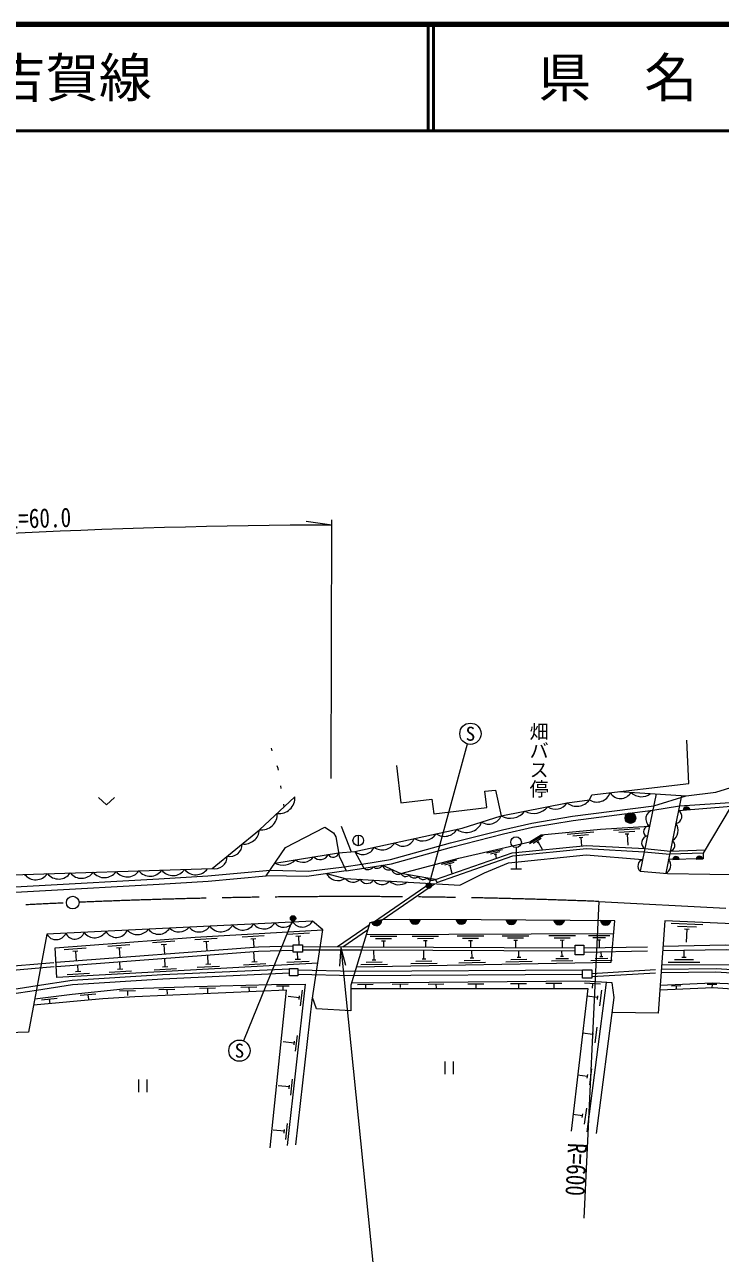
# Model space of a CAD drawing. Units: millimetres at full size, sheet at 1:1000; details may follow other scales. Extents: x 40000 to 680000, y 20000 to 380000.
# Drawn here: x 259733 to 325298, y 264238 to 380000 of the extents above; entities that cross this region are included whole.
import ezdxf
from ezdxf.enums import TextEntityAlignment as Align

# ---------------------------------------------------------------- set-up
doc = ezdxf.new("R2010")
doc.units = ezdxf.units.MM
doc.header["$LTSCALE"] = 1000
for name, pattern in [('CHAIN', [18.5, 12, -1.5, 3.5, -1.5]), ('DASHED', [7.5, 6, -1.5]), ('DOTTED', [1.75, 0.25, -1.5])]:
    doc.linetypes.add(name, pattern=pattern)
for name, color, linetype, lineweight in [('M-BGD', 7, 'Continuous', 13), ('M-BMK', 2, 'CHAIN', 13), ('M-BMK-SRVR', 3, 'Continuous', 13), ('M-STR-HTXT', 7, 'Continuous', 13), ('M-STR-STRC', 7, 'Continuous', 13), ('M-TTL', 2, 'Continuous', 140), ('M-TTL-LINE', 7, 'Continuous', 50)]:
    doc.layers.add(name, color=color, linetype=linetype, lineweight=lineweight)
doc.layers.add('M-BMK-HTXT', color=7, linetype='Continuous')
doc.layers.add('M-TTL-TXT', color=7, linetype='Continuous')
doc.styles.add('@ＭＳ ゴシック', font='')
doc.styles.add('ＭＳ ゴシック', font='')
doc.styles.get('@ＭＳ ゴシック').set_extended_font_data('@MS Gothic')
doc.styles.get('ＭＳ ゴシック').set_extended_font_data('MS Gothic')

# ---------------------------------------------------------------- blocks, each defined once
blk = doc.blocks.new('open_arrow')
at = {"color": 0, "linetype": 'Continuous', "lineweight": -2}
blk.add_lwpolyline([(7.5, 1.25), (0, 0), (7.5, -1.25)], dxfattribs=at)

msp = doc.modelspace()

# ---------------------------------------------------------------- hatches: boundary and pattern name
at = {"layer": 'M-BGD'}
for points in [[(316316, 305252, -0.41421), (316816, 305752, -0.41421), (317316, 305252, -1)], [(322423, 306059), (321799, 306009, -0.84072)], [(320798, 301358), (321424, 301366, 0.84072)], [(323629, 301397), (323003, 301388, -0.84072)], [(293390, 295649, -0.82183), (292427, 295417)], [(297019, 295675, -0.82183), (296028, 295680)], [(301376, 295655, -0.82183), (300385, 295660)], [(306088, 295630, -0.82183), (305097, 295635)], [(310594, 295604, -0.82183), (309603, 295610)], [(314987, 295579, -0.82183), (313996, 295585)]]:
    msp.add_hatch(color=256, dxfattribs=at).paths.add_polyline_path(points)
at = {"layer": 'M-STR-HTXT'}
for points in [[(298042, 298997, -1), (297605, 298753, -1)], [(284795, 295708, -0.41421), (284931, 296034, -0.41421), (285257, 295898, -1)]]:
    msp.add_hatch(color=256, dxfattribs=at).paths.add_polyline_path(points)

# ---------------------------------------------------------------- linework, layer by layer
at = {"layer": 'M-BGD'}
for p, q in [((322312, 308522), (322143, 312595)), ((321627, 307376), (320160, 300048)), ((321346, 305973), (326314, 306373)), ((321799, 306009), (322423, 306059)), ((289548, 304480), (290491, 302077)), ((291175, 303646), (291175, 302646)), ((308587, 303619), (307318, 302820)), ((308413, 303333), (307652, 302853)), ((313355, 303924), (310866, 303696)), ((312877, 303670), (311383, 303532)), ((312323, 303408), (311975, 303376)), ((312149, 303392), (312218, 302635)), ((317715, 304232), (315221, 304065)), ((317230, 303989), (315734, 303889)), ((316671, 303741), (316321, 303718)), ((316496, 303729), (316566, 302682)), ((304760, 302270), (303298, 301936)), ((306042, 302480), (306042, 300480)), ((308201, 303022), (308023, 302910)), ((308112, 302966), (308512, 302331)), ((320580, 302147), (323862, 302249)), ((290857, 302108), (291703, 300522)), ((300434, 301273), (298985, 300886)), ((300183, 301051), (299314, 300819)), ((304501, 302057), (303624, 301857)), ((304198, 301834), (303994, 301787)), ((304096, 301811), (304175, 301464)), ((320798, 301358), (321424, 301366)), ((323003, 301388), (323629, 301397)), ((298438, 299458), (295183, 300025)), ((299889, 300817), (299686, 300763)), ((299787, 300790), (299981, 300065)), ((305542, 300480), (306542, 300480)), ((298438, 299458), (298575, 299188)), ((293390, 295649), (292427, 295417)), ((297019, 295675), (296028, 295680)), ((301376, 295655), (300385, 295660)), ((306088, 295630), (305097, 295635)), ((310594, 295604), (309603, 295610)), ((314987, 295579), (313996, 295585)), ((323655, 295183), (320658, 295317)), ((282317, 294163), (280220, 294043)), ((286567, 294407), (284471, 294286)), ((285777, 294121), (285288, 294093)), ((285533, 294107), (285579, 293305)), ((291920, 294290), (315249, 294381)), ((294798, 294091), (292299, 294081)), ((298749, 294107), (296249, 294097)), ((302998, 294123), (300498, 294113)), ((307245, 294140), (304745, 294130)), ((311634, 294157), (309134, 294147)), ((314864, 294169), (312864, 294162)), ((323045, 294970), (321246, 295050)), ((322345, 294761), (321925, 294780)), ((322135, 294771), (322081, 293572)), ((265547, 293003), (263453, 292843)), ((269663, 293319), (267570, 293158)), ((268879, 293018), (268391, 292980)), ((268635, 292999), (268702, 292124)), ((273878, 293642), (271784, 293481)), ((273094, 293341), (272605, 293303)), ((272850, 293322), (272917, 292442)), ((277880, 293913), (275784, 293784)), ((277091, 293624), (276602, 293594)), ((276846, 293609), (276900, 292742)), ((281527, 293877), (281038, 293849)), ((281282, 293863), (281327, 293075)), ((291565, 293126), (311610, 293041)), ((294299, 293879), (292799, 293873)), ((293725, 293667), (293375, 293666)), ((293550, 293666), (293552, 293118)), ((298250, 293895), (296750, 293889)), ((297676, 293682), (297326, 293681)), ((297501, 293682), (297503, 293101)), ((302499, 293911), (300999, 293905)), ((301925, 293699), (301575, 293698)), ((301750, 293698), (301752, 293083)), ((306746, 293928), (305246, 293922)), ((306172, 293715), (305822, 293714)), ((305997, 293715), (305999, 293065)), ((311135, 293945), (309635, 293939)), ((310561, 293733), (310211, 293731)), ((310386, 293732), (310389, 293046)), ((314465, 293958), (313265, 293953)), ((314006, 293746), (313726, 293745)), ((313866, 293745), (313869, 293041)), ((264762, 292702), (264274, 292665)), ((264518, 292684), (264585, 291814)), ((268745, 291030), (268707, 291724)), ((272977, 291265), (272933, 292042)), ((277044, 291490), (276997, 292348)), ((281157, 291718), (281646, 291745)), ((281401, 291732), (281349, 292676)), ((281350, 292676), (281351, 292665)), ((284449, 291660), (286546, 291776)), ((285239, 291944), (285729, 291971)), ((285484, 291958), (285447, 292625)), ((291474, 292827), (311609, 292741)), ((292492, 291895), (292842, 291902)), ((292667, 291898), (292650, 292822)), ((296609, 291762), (298109, 291790)), ((297180, 291983), (297530, 291989)), ((297355, 291986), (297340, 292802)), ((301158, 291847), (302657, 291875)), ((301729, 292068), (302078, 292074)), ((301903, 292071), (301890, 292782)), ((305067, 291710), (307567, 291757)), ((305563, 291929), (307063, 291957)), ((306134, 292150), (306484, 292156)), ((306309, 292153), (306298, 292763)), ((309387, 291791), (311387, 291828)), ((309783, 292008), (310983, 292031)), ((310239, 292227), (310519, 292232)), ((310379, 292229), (310370, 292746)), ((313089, 291830), (315089, 291867)), ((313486, 292017), (314686, 292040)), ((313942, 292206), (314222, 292211)), ((314082, 292208), (314074, 292645)), ((320971, 291911), (322771, 291916)), ((321661, 292153), (322081, 292154)), ((321871, 292153), (321869, 292792)), ((263743, 290513), (265840, 290629)), ((264534, 290797), (265023, 290824)), ((264778, 290811), (264744, 291425)), ((267710, 290733), (269807, 290849)), ((268501, 291017), (268990, 291044)), ((271941, 290967), (274038, 291083)), ((272732, 291251), (273221, 291278)), ((276009, 291193), (278106, 291309)), ((276800, 291477), (277289, 291504)), ((280366, 291434), (282463, 291550)), ((290862, 290817), (312312, 290946)), ((290990, 291237), (315018, 291686)), ((291425, 291455), (293925, 291502)), ((291921, 291674), (293421, 291702)), ((296113, 291543), (298613, 291589)), ((300662, 291628), (303161, 291674)), ((320372, 291670), (323372, 291677)), ((284667, 289412), (283467, 289402)), ((284067, 289407), (284070, 289047)), ((290740, 290416), (312310, 290554)), ((292592, 289565), (291092, 289551)), ((291842, 289558), (291845, 289258)), ((295872, 289595), (294372, 289581)), ((295122, 289588), (295124, 289288)), ((299245, 289596), (297746, 289582)), ((298495, 289589), (298499, 289229)), ((303013, 289616), (301513, 289602)), ((302263, 289609), (302266, 289219)), ((307031, 289637), (305531, 289624)), ((306281, 289631), (306285, 289211)), ((310340, 289668), (308840, 289654)), ((309590, 289661), (309594, 289241)), ((313985, 289588), (312489, 289692)), ((314521, 289761), (312711, 275687)), ((313237, 289640), (313208, 289221)), ((321578, 289450), (320678, 289413)), ((321128, 289431), (321140, 289132)), ((324957, 289563), (324057, 289575)), ((324507, 289569), (324503, 289269)), ((262806, 288268), (261318, 288083)), ((266450, 288676), (264958, 288520)), ((265704, 288598), (265748, 288181)), ((270177, 288987), (268678, 288935)), ((269428, 288961), (269442, 288542)), ((273897, 289116), (272398, 289064)), ((273148, 289090), (273162, 288670)), ((277707, 289230), (276208, 289191)), ((276958, 289211), (276968, 288791)), ((281623, 289332), (280123, 289293)), ((280873, 289312), (280884, 288893)), ((285621, 288328), (284577, 288445)), ((285601, 288154), (285640, 288502)), ((285746, 287559), (285913, 289050)), ((313734, 288346), (312708, 288478)), ((313712, 288172), (313756, 288519)), ((313936, 287563), (314127, 289051)), ((262062, 288175), (262114, 287759)), ((285269, 283290), (285436, 284781)), ((313285, 284858), (312300, 284984)), ((313263, 284684), (313308, 285031)), ((313487, 284075), (313679, 285563)), ((285144, 284059), (284100, 284176)), ((285124, 283885), (285163, 284233)), ((299321, 282316), (299321, 281116)), ((300121, 282316), (300121, 281116)), ((312980, 280131), (313171, 281619)), ((270458, 280634), (270458, 279434)), ((271258, 280634), (271258, 279434)), ((284807, 279153), (284973, 280644)), ((312778, 280913), (311839, 281034)), ((312756, 280740), (312800, 281087)), ((284681, 279922), (283638, 280038)), ((284662, 279748), (284701, 280096)), ((312503, 276428), (312695, 277916)), ((312302, 277210), (311406, 277325)), ((312279, 277037), (312324, 277384)), ((284214, 275744), (283171, 275861)), ((284195, 275570), (284234, 275918)), ((284340, 274975), (284506, 276466))]:
    msp.add_line(p, q, dxfattribs=at)
at = {"layer": 'M-BGD', "linetype": 'DASHED'}
for p, q in [((319009, 306397), (322060, 307349)), ((318173, 302379), (320580, 302147)), ((318112, 302084), (320521, 301851)), ((277005, 299808), (282865, 300351)), ((289843, 300660), (291503, 300897)), ((290019, 300281), (291703, 300522)), ((277044, 299310), (282499, 299815)), ((292594, 295457), (298438, 299458)), ((293413, 295654), (298575, 299188)), ((289204, 293136), (292191, 295181)), ((289731, 293134), (292051, 294722)), ((285926, 293150), (291565, 293126)), ((312415, 293012), (319875, 293160)), ((285925, 292850), (291474, 292827)), ((312413, 292612), (319847, 292759)), ((256509, 291139), (262704, 291673)), ((256552, 290741), (262726, 291273)), ((285492, 290954), (290861, 290813)), ((313194, 290321), (319702, 290711)), ((313195, 290621), (319723, 291013)), ((257528, 288953), (260935, 289469)), ((285481, 290555), (290740, 290416)), ((257474, 288540), (260857, 289053))]:
    msp.add_line(p, q, dxfattribs=at)
at = {"layer": 'M-BGD', "linetype": 'DOTTED'}
msp.add_lwpolyline([(284201, 306311), (283624, 309926), (282788, 312458)], dxfattribs=at)
at = {"layer": 'M-BGD'}
for points in [[(294772, 310210), (295200, 306688), (298118, 307043), (298288, 305649), (303286, 306257), (303101, 307769), (304089, 307890), (304633, 305462)], [(312949, 306962), (313185, 307429), (322312, 308522)], [(315767, 307738), (322060, 307349), (324872, 307691), (326691, 308255)], [(326691, 308255), (326719, 306739), (326314, 306373), (323681, 301946), (320528, 301850)], [(257375, 302031), (257578, 299883), (277403, 300491), (281869, 304141), (285208, 307248)], [(266711, 307188), (267461, 306488), (268211, 307188)], [(304633, 305462), (310842, 306673), (312949, 306962)], [(319243, 307523), (317731, 300252), (320322, 300034), (328301, 299903), (330815, 299062), (333873, 299337), (354027, 297677)], [(291503, 300897), (294204, 301332), (299861, 302908), (304757, 304157), (307514, 304781), (311357, 305417), (319009, 306397)], [(291703, 300522), (294290, 300941), (299964, 302522), (304850, 303768), (307591, 304388), (311416, 305021), (318923, 305982)], [(283321, 301016), (289326, 301978), (290857, 302108), (300976, 304299), (304633, 305462)], [(293448, 300805), (295183, 300025), (300649, 301486), (307343, 303013), (308403, 303680), (313985, 304193), (318615, 304502)], [(298438, 299458), (305678, 301989), (312678, 302680), (318173, 302379)], [(298575, 299188), (305743, 301694), (312684, 302379), (318112, 302084)], [(288179, 300017), (289953, 299565), (300732, 298919), (303072, 300104), (305340, 301032), (312640, 301777), (317957, 301340)], [(323681, 301946), (323681, 301398), (320421, 301352)], [(282865, 300351), (286492, 300239), (289843, 300660)], [(216659, 295225), (217112, 294989), (232022, 296378), (249832, 297769), (272418, 299026), (277044, 299310)], [(227496, 296459), (231979, 296877), (249798, 298267), (272389, 299525), (277005, 299808)], [(285292, 274459), (286823, 288111), (287849, 294721), (286865, 295551), (261837, 294301), (260115, 285083), (257055, 284972)], [(315018, 291686), (315351, 295577), (302750, 295649), (293567, 295691), (292250, 295375), (290466, 289517), (290466, 287077)], [(418143, 270414), (420106, 286244), (419568, 290512), (397962, 291298), (397467, 287450), (394337, 287278), (393846, 289696), (393846, 291894), (374573, 292628), (374419, 288592), (371675, 288499), (371414, 290338), (370401, 290010), (369421, 287058), (366465, 287597), (367588, 290430), (367493, 292630), (342927, 293755), (339926, 294698), (320047, 295584), (319429, 286856), (315148, 286938)], [(287362, 291581), (262784, 290220), (262629, 293020), (275810, 294030), (287849, 294721)], [(262704, 291673), (281767, 293108), (285023, 293206)], [(319847, 292759), (325857, 292857), (341366, 291695), (341397, 292110), (325777, 293281), (319875, 293160)], [(262726, 291273), (281788, 292709), (285035, 292806)], [(260857, 289053), (264260, 289584), (272759, 290104), (284693, 290656)], [(260935, 289470), (264217, 289982), (272738, 290504), (284695, 291056)], [(319702, 290711), (324877, 290772), (341576, 289728)], [(319723, 291013), (324884, 291072), (341571, 290029)], [(319753, 291428), (326111, 291444), (341301, 290380)], [(260701, 288218), (264218, 288654), (269033, 289158), (275746, 289389), (283010, 289578), (286186, 289605), (284487, 274402)], [(313622, 275549), (315283, 288347), (315083, 289722), (312555, 289898), (290520, 289696)], [(319617, 289520), (324509, 289719), (328932, 289543), (342560, 288595), (340851, 274825)], [(282871, 274190), (284398, 289037), (270136, 288403), (267117, 288232), (260589, 287619)], [(290466, 287077), (287228, 287276), (286860, 288346)], [(290466, 289203), (312791, 289192), (311224, 275769)], [(340122, 274848), (341755, 288058), (324605, 289252), (319583, 289038)]]:
    msp.add_lwpolyline(points, dxfattribs=at)
at = {"layer": 'M-BGD', "linetype": 'DASHED'}
msp.add_lwpolyline([(318923, 305982), (321429, 306390), (326719, 306739)], dxfattribs=at)
at = {"layer": 'M-BGD'}
for points in [[(282499, 299815), (284321, 302479), (288015, 304400), (288833, 303861), (289058, 303494), (289384, 301651), (290019, 300281), (286340, 299754)], [(285037, 293307), (285927, 293303), (285924, 292623), (285035, 292626)], [(311611, 293268), (312416, 293265), (312412, 292367), (311607, 292371)], [(284695, 291093), (285484, 291089), (285481, 290378), (284692, 290381)], [(312312, 290946), (313197, 290942), (313193, 290159), (312308, 290162)]]:
    msp.add_lwpolyline(points, close=True, dxfattribs=at)
for centre in [(316816, 305252), (291175, 303146), (306042, 302980)]:
    msp.add_circle(centre, 500, dxfattribs=at)
for centre, radius, start, end in [((283731, 307161), 1479, 262.51115, 3.3764), ((311752, 307861), 1496, 232.53626, 323.09799), ((313658, 308089), 1331, 237.8039, 340.1083), ((315882, 308236), 1143, 211.67481, 330.31719), ((317864, 308667), 1404, 225.21193, 307.71271), ((282062, 305608), 1479, 262.51115, 3.3764), ((305498, 306947), 1719, 239.77464, 322.30252), ((307689, 307450), 1762, 241.89178, 320.18537), ((309772, 307370), 1277, 235.15456, 326.92259), ((319086, 305177), 822, 101.42547, 235.07439), ((321003, 305408), 661, 278.6356, 58.7241), ((322116, 305980), 318, 14.49497, 174.7127), ((301385, 305397), 1510, 233.00326, 339.98928), ((303482, 305916), 1238, 236.81221, 338.45705), ((318583, 303980), 524, 86.51101, 237.70559), ((320200, 304088), 1121, 300.87425, 36.48543), ((280416, 304259), 1458, 263.17372, 355.35164), ((295391, 303747), 1142, 226.44317, 337.99183), ((297246, 304622), 1527, 238.55279, 325.8822), ((299289, 304922), 1394, 236.0611, 328.3739), ((318520, 302926), 648, 98.86401, 237.63585), ((279069, 302800), 1174, 257.93047, 0.59489), ((291618, 302975), 1153, 228.71058, 335.72441), ((293446, 303592), 1340, 234.57495, 329.86004), ((320443, 302683), 554, 284.34435, 53.01535), ((277649, 301639), 1174, 257.93047, 0.59489), ((284095, 302371), 1560, 240.2541, 317.94583), ((285976, 302301), 1214, 233.41569, 324.78424), ((287587, 302213), 871, 224.66678, 333.53315), ((288818, 302080), 518, 209.51794, 348.68201), ((318166, 300729), 646, 108.89673, 227.60314), ((319779, 300802), 845, 296.74422, 40.61548), ((321111, 301307), 318, 10.68841, 170.90615), ((323317, 301338), 318, 10.68841, 170.90615), ((260786, 300787), 1346, 218.53729, 324.97601), ((262941, 300853), 1346, 218.53729, 324.97601), ((265096, 300919), 1346, 218.53729, 324.97601), ((267251, 300985), 1346, 218.53729, 324.97601), ((269406, 301052), 1346, 218.53729, 324.97601), ((271561, 301118), 1346, 218.53729, 324.97601), ((273716, 301184), 1346, 218.53729, 324.97601), ((275871, 301250), 1346, 218.53729, 324.97601), ((289279, 300624), 1256, 208.90073, 302.50017), ((292080, 301023), 628, 233.04728, 325.3526), ((292971, 301054), 539, 226.0309, 332.369), ((294054, 300994), 635, 197.37345, 294.26779), ((294912, 300584), 620, 195.76482, 295.8764), ((295629, 300252), 500, 206.87126, 313.3451), ((296453, 300165), 555, 210.01289, 310.20346), ((290683, 300114), 913, 216.93155, 316.21069), ((292006, 299849), 759, 208.93178, 324.21045), ((293398, 299930), 937, 214.00159, 319.14064), ((294995, 300294), 1321, 227.76409, 305.37815), ((297296, 300038), 569, 211.39587, 308.82048), ((298133, 300027), 646, 221.97349, 298.24287), ((280294, 295882), 1189, 216.46838, 329.25263), ((282283, 296049), 1239, 218.71152, 327.00947), ((284135, 295956), 1000, 215.57138, 330.14963), ((285905, 296085), 1099, 214.78097, 330.94003), ((292885, 295628), 505, 204.6805, 2.33869), ((296524, 295775), 505, 190.90608, 348.56427), ((300881, 295755), 505, 190.90608, 348.56427), ((305593, 295730), 505, 190.8473, 348.50549), ((310099, 295705), 505, 190.8473, 348.50549), ((314492, 295680), 505, 190.8473, 348.50549), ((262700, 294788), 991, 209.47034, 336.25066), ((264460, 294796), 945, 205.51918, 340.20183), ((266341, 295215), 1238, 216.67568, 329.04532), ((268381, 295132), 1125, 209.49933, 336.22167), ((270366, 295616), 1338, 224.44552, 321.27547), ((272369, 295504), 1202, 217.08512, 328.63589), ((274275, 295776), 1257, 225.56435, 320.15664), ((276181, 295725), 1206, 218.74384, 326.97716), ((278231, 295814), 1279, 215.70174, 330.01926)]:
    msp.add_arc(centre, radius, start, end, dxfattribs=at)
at = {"layer": 'M-BMK'}
msp.add_lwpolyline([(313838, 297392), (364049, 294731), (463376, 290808), (469622, 290682), (473585, 290573), (476625, 290450), (479099, 290239)], dxfattribs=at)
msp.add_arc((290329, -302147), 600000, 87.75442, 95.28557, dxfattribs=at)
at = {"layer": 'M-BMK-SRVR'}
msp.add_circle((264269, 297287), 600, dxfattribs=at)
at = {"layer": 'M-STR-HTXT'}
for p, q in [((288694, 332851), (286261, 333182)), ((288613, 308972), (288696, 333354)), ((297823, 298875), (301478, 312229)), ((313838, 297392), (312432, 267546)), ((285026, 295803), (280353, 284268))]:
    msp.add_line(p, q, dxfattribs=at)
msp.add_lwpolyline([(289535, 293135), (292802, 260893), (329590, 260893)], dxfattribs=at)
for centre in [(297823, 298875), (285026, 295803)]:
    msp.add_circle(centre, 250, dxfattribs=at)
msp.add_arc((290329, -302147), 635000, 90.1475, 95.83964, dxfattribs=at)
at = {"layer": 'M-STR-STRC'}
for centre in [(301742, 313194), (279978, 283341)]:
    msp.add_circle(centre, 1000, dxfattribs=at)
at = {"layer": 'M-TTL'}
msp.add_line((680000, 380000), (40000, 380000), dxfattribs=at)
at = {"layer": 'M-TTL-LINE'}
for p, q in [((297750, 380000), (297750, 370000)), ((298250, 380000), (298250, 370000)), ((40000, 370000), (680000, 370000))]:
    msp.add_line(p, q, dxfattribs=at)

# ---------------------------------------------------------------- block references
at = {"layer": 'M-STR-HTXT', "xscale": 240, "yscale": 240, "rotation": 275.8}
msp.add_blockref('open_arrow', (289535, 293135), dxfattribs=at)

# ---------------------------------------------------------------- texts
at = {"layer": 'M-BMK-HTXT', "style": '@ＭＳ ゴシック'}
msp.add_text('畑バス停', height=1320, rotation=270, dxfattribs=at).set_placement((308191, 314313), align=Align.MIDDLE_LEFT)
at = {"layer": 'M-STR-HTXT', "style": 'ＭＳ ゴシック', "width": 0.8}
msp.add_text('側\u3000溝\u3000L=60.0', height=1833, rotation=1.571, dxfattribs=at).set_placement((257168, 331935), align=Align.BOTTOM_CENTER)
msp.add_text('R=600', height=1833, rotation=267.303, dxfattribs=at).set_placement((312764, 274590), align=Align.TOP_LEFT)
at = {"layer": 'M-STR-STRC', "style": 'ＭＳ ゴシック'}
for p in [(301742, 313194), (279978, 283341)]:
    msp.add_text('S', height=1320, dxfattribs=at).set_placement(p, align=Align.MIDDLE_CENTER)
at = {"layer": 'M-TTL-TXT', "style": 'ＭＳ ゴシック'}
msp.add_text('主要地方道\u3000鹿野吉賀線', height=3666, dxfattribs=at).set_placement((216734, 375000), align=Align.MIDDLE_LEFT)
msp.add_text('県\u3000名', height=3666, dxfattribs=at).set_placement((315625, 375000), align=Align.MIDDLE_CENTER)

doc.saveas('drawing.dxf')
